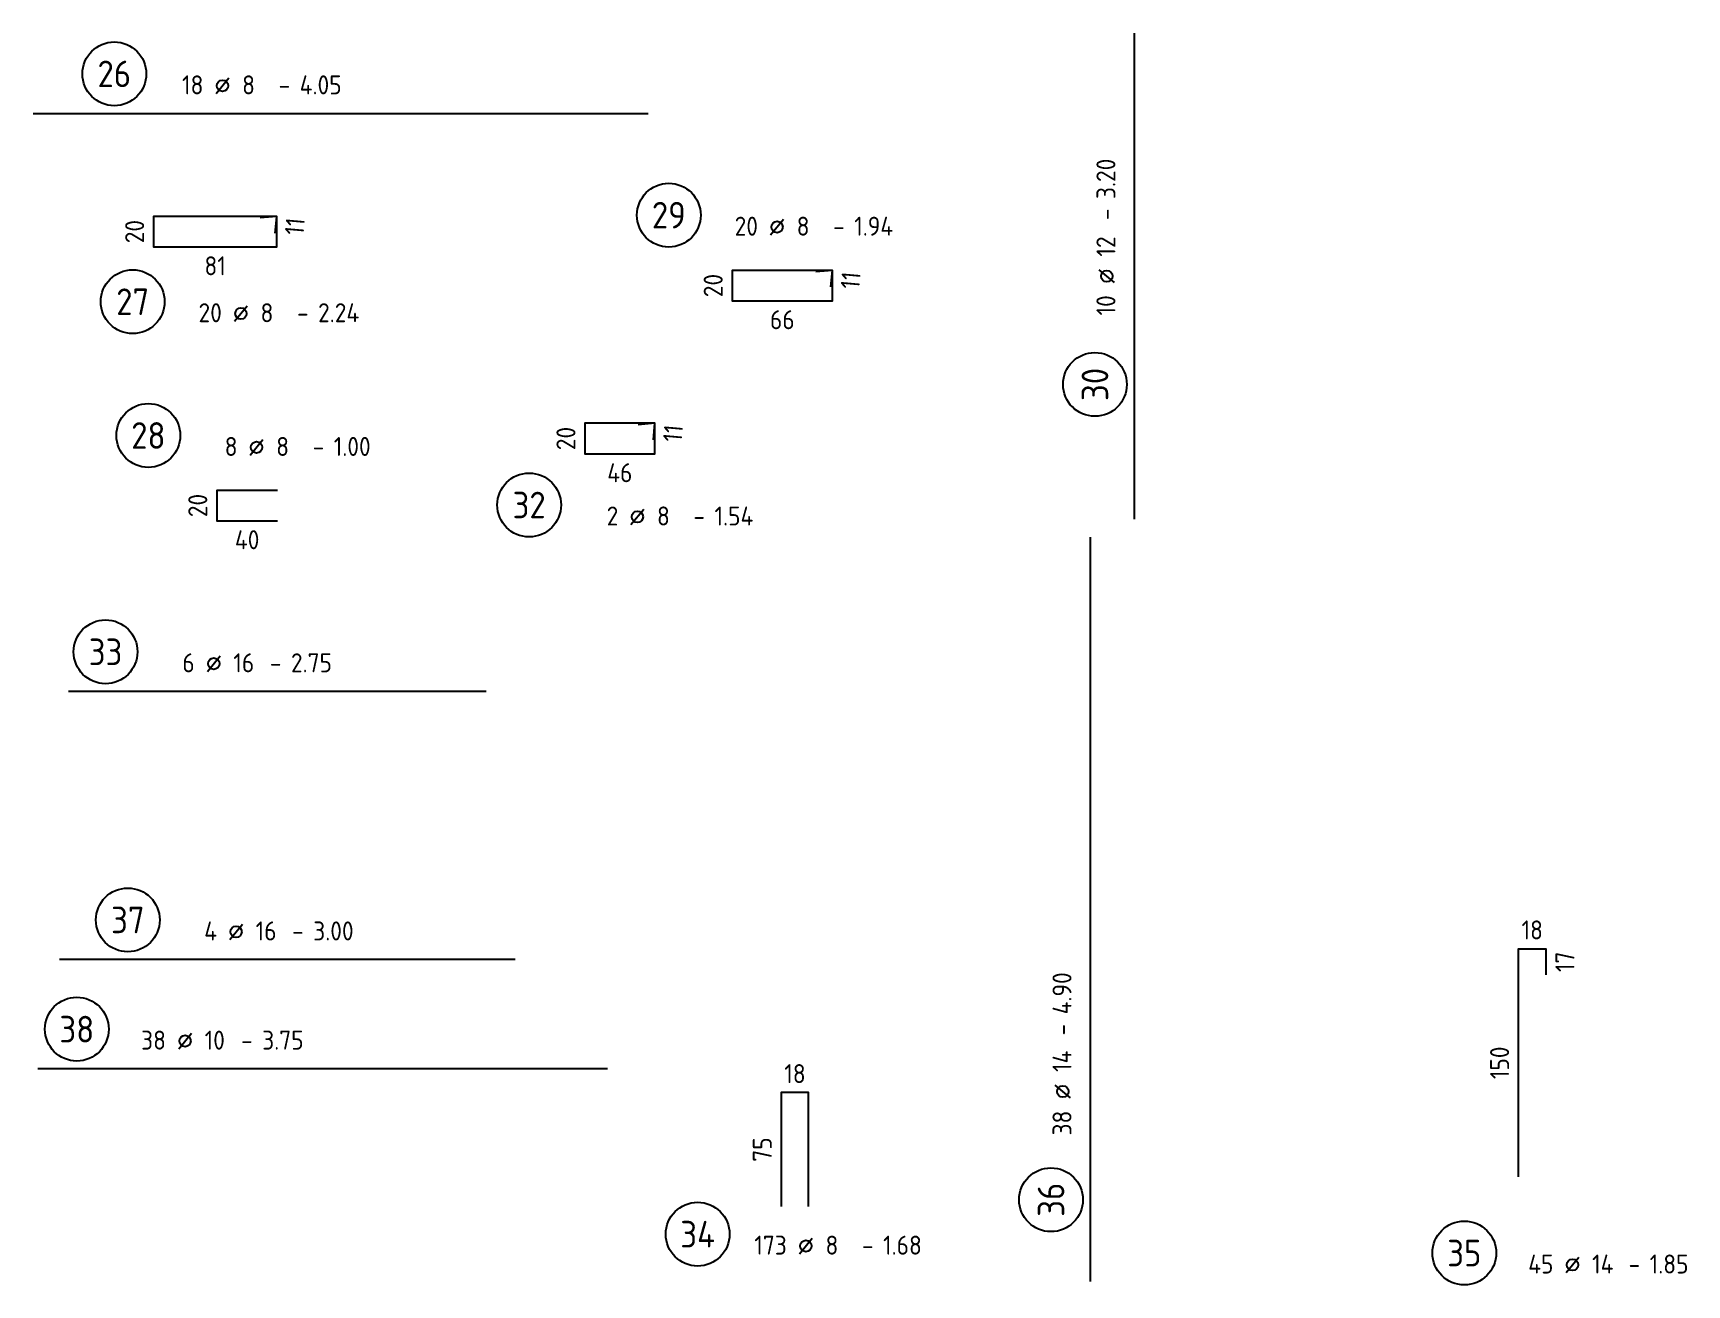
# Model space of a CAD drawing. Extents: x -4 to 83.9, y -5.7 to 50.5.
# Drawn here: x 71.46 to 82.35, y 15.78 to 24.02 of the extents above; entities that cross this region are included whole.
import ezdxf
from ezdxf.enums import TextEntityAlignment as Align

# ---------------------------------------------------------------- set-up
doc = ezdxf.new("R2010")
doc.units = 0
doc.header["$LTSCALE"] = 0.5
doc.linetypes.add('AUSGEZOGEN', pattern=[1000.01, 1000, 0.01])
doc.layers.add('RND', color=7, linetype='Continuous')
doc.styles.add('txt', font='isocp.shx')

# ---------------------------------------------------------------- blocks, each defined once
blk = doc.blocks.new('RND_AUSZ')
at = {"layer": 'RND', "color": 7, "linetype": 'Continuous'}
blk.add_line((1.341, 0.262), (1.509, 0.466), dxfattribs=at)
at = {"layer": 'RND', "color": 1, "linetype": 'Continuous'}
blk.add_circle((0, 0.52), 0.42, dxfattribs=at)
at = {"layer": 'RND', "color": 7, "linetype": 'Continuous'}
blk.add_circle((1.425, 0.364), 0.075, dxfattribs=at)
at = {"layer": 'RND', "color": 7, "linetype": 'Continuous', "style": 'txt'}
blk.add_text('-', height=0.25, dxfattribs=at).set_placement((2.163, 0.25))
at = {"layer": 'RND', "color": 1, "linetype": 'Continuous', "style": 'txt'}
blk.add_attdef('POS', text='', height=0.35, dxfattribs=at).set_placement((0, 0.52), align=Align.MIDDLE)
at = {"layer": 'RND', "color": 7, "linetype": 'Continuous', "style": 'txt'}
for tag, p in [('WIEOFT', (-0.536, 0.25)), ('STK', (1.174, 0.25))]:
    blk.add_attdef(tag, text='', height=0.25, dxfattribs=at).set_placement(p, align=Align.RIGHT)
for tag, p in [('DS', (1.683, 0.25)), ('LANG', (2.441, 0.25)), ('TEXT', (3.669, 0.25))]:
    blk.add_attdef(tag, p, '', height=0.25, dxfattribs=at)

msp = doc.modelspace()

# ---------------------------------------------------------------- linework, layer by layer
at = {"layer": 'RND', "color": 1, "linetype": 'AUSGEZOGEN'}
for points in [[(78.7153, 20.8168), (78.7153, 24.0168)], [(71.4648, 23.4883), (75.5148, 23.4883)], [(73.0589, 22.7003), (73.0685, 22.8099), (72.2585, 22.8099), (72.2585, 22.6099), (73.0685, 22.6099), (73.0685, 22.8099), (72.9589, 22.8003)], [(76.7177, 22.3452), (76.7273, 22.4547), (76.0673, 22.4547), (76.0673, 22.2547), (76.7273, 22.2547), (76.7273, 22.4547), (76.6177, 22.4452)], [(75.5482, 21.3381), (75.5578, 21.4477), (75.0978, 21.4477), (75.0978, 21.2477), (75.5578, 21.2477), (75.5578, 21.4477), (75.4482, 21.4381)], [(73.0741, 21.0065), (72.6741, 21.0065), (72.6741, 20.8065), (73.0741, 20.8065)], [(78.4261, 15.7991), (78.4261, 20.6991)], [(71.6973, 19.6836), (74.4473, 19.6836)], [(81.2443, 16.4878), (81.2443, 17.9878), (81.4243, 17.9878), (81.4243, 17.8178)], [(74.6395, 17.9184), (71.6395, 17.9184)], [(71.4965, 17.1995), (75.2465, 17.1995)], [(76.5707, 16.2917), (76.5707, 17.0417), (76.3907, 17.0417), (76.3907, 16.2917)]]:
    msp.add_lwpolyline(points, dxfattribs=at)

# ---------------------------------------------------------------- block references
at = {"layer": 'RND', "color": 1, "linetype": 'AUSGEZOGEN', "xscale": 0.5, "yscale": 0.5, "zscale": 0.5}
for p, values in [((71.9995, 23.4883), {'POS': '26', 'STK': '18', 'DS': '8', 'LANG': '4.05'}), ((71.9419, 19.6836), {'POS': '33', 'STK': '6', 'DS': '16', 'LANG': '2.75'}), ((71.7528, 17.1995), {'POS': '38', 'STK': '38', 'DS': '10', 'LANG': '3.75'}), ((80.8869, 15.7256), {'POS': '35', 'STK': '45', 'DS': '14', 'LANG': '1.85'})]:
    msp.add_blockref('RND_AUSZ', p, dxfattribs=at).add_auto_attribs(values)
at = {"layer": 'RND', "color": 1, "linetype": 'AUSGEZOGEN', "xscale": 0.5, "yscale": 0.5, "zscale": 0.5, "rotation": 90}
for p, values in [((78.7153, 21.7039), {'POS': '30', 'STK': '10', 'DS': '12', 'LANG': '3.20'}), ((78.4261, 16.3362), {'POS': '36', 'STK': '38', 'DS': '14', 'LANG': '4.90'})]:
    msp.add_blockref('RND_AUSZ', p, dxfattribs=at).add_auto_attribs(values)
at = {"layer": 'RND', "color": 7, "linetype": 'AUSGEZOGEN', "xscale": 0.5, "yscale": 0.5, "zscale": 0.5}
for p, values in [((75.6501, 22.558), {'POS': '29', 'STK': '20', 'DS': '8', 'LANG': '1.94'}), ((72.1207, 21.9882), {'POS': '27', 'STK': '20', 'DS': '8', 'LANG': '2.24'}), ((72.2237, 21.1078), {'POS': '28', 'STK': '8', 'DS': '8', 'LANG': '1.00'}), ((74.7306, 20.6501), {'POS': '32', 'STK': '2', 'DS': '8', 'LANG': '1.54'}), ((72.0886, 17.9184), {'POS': '37', 'STK': '4', 'DS': '16', 'LANG': '3.00'}), ((75.84, 15.8498), {'POS': '34', 'STK': '173', 'DS': '8', 'LANG': '1.68'})]:
    msp.add_blockref('RND_AUSZ', p, dxfattribs=at).add_auto_attribs(values)

# ---------------------------------------------------------------- texts
at = {"layer": 'RND', "color": 7, "linetype": 'AUSGEZOGEN', "style": 'txt'}
for s, rotation, p in [('20', 90, (72.1335, 22.7099)), ('11', 84.99986, (73.1883, 22.7442)), ('11', 84.99986, (76.8471, 22.3891)), ('20', 90, (75.9423, 22.3547)), ('20', 90, (74.9728, 21.3477)), ('11', 84.99986, (75.6776, 21.382)), ('20', 90, (72.5491, 20.9065)), ('17', 90, (81.5493, 17.9028)), ('150', 90, (81.1193, 17.2378)), ('75', 90, (76.2657, 16.6667))]:
    msp.add_text(s, height=0.125, rotation=rotation, dxfattribs=at).set_placement(p, align=Align.MIDDLE)
for s, p in [('81', (72.6635, 22.4849)), ('66', (76.3973, 22.1297)), ('46', (75.3278, 21.1227)), ('40', (72.8741, 20.6815)), ('18', (81.3343, 18.1128)), ('18', (76.4807, 17.1667))]:
    msp.add_text(s, height=0.125, dxfattribs=at).set_placement(p, align=Align.MIDDLE)

doc.saveas('drawing.dxf')
